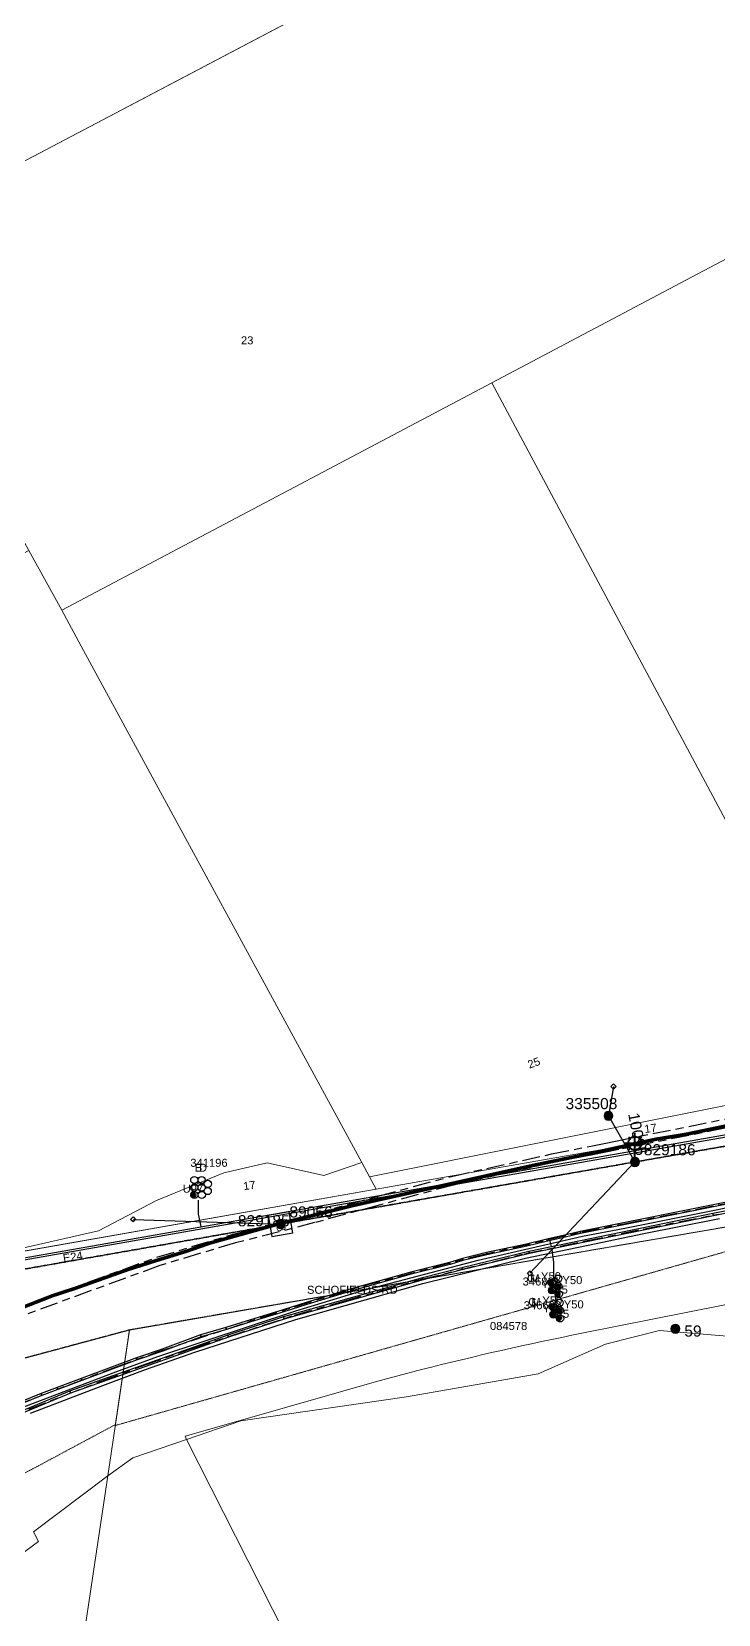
# Model space of a CAD drawing. Header units: metres. Extents: x 301589 to 305563, y 6268713 to 6270518.
# Drawn here: x 303573 to 303727.4, y 6269229.7 to 6269585.6 of the extents above; entities that cross this region are included whole.
import ezdxf
from ezdxf.enums import TextEntityAlignment as Align

# ---------------------------------------------------------------- set-up
doc = ezdxf.new("R2010")
doc.units = ezdxf.units.M
for name, pattern in [('Cable Exist OH', [1, 1, 0]), ('Cable Exist UG', [8.2, 4, -1.2, 1.8, -1.2]), ('HIDDEN', [0.375, 0.25, -0.125]), ('HIDDEN2', [0.1875, 0.125, -0.0625])]:
    doc.linetypes.add(name, pattern=pattern)
doc.layers.get('0').update_dxf_attribs({"color": 6})
for name, color, linetype in [('_User Miscellaneous12', 7, 'Continuous'), ('Duct_SP_EXT', 7, 'Continuous'), ('Equip_SP_HV_EXT', 7, 'Continuous'), ('Equip_SP_SL_EXT', 7, 'Continuous'), ('Mains_HV_EXT', 1, 'Continuous'), ('Mains_LV_EXT', 5, 'Continuous'), ('Mains_SL_EXT', 3, 'Continuous'), ('Mains_TR_EXT', 6, 'Continuous'), ('Services_SP_EXT', 7, 'Continuous'), ('SupportsOH_SP_TR_HV_LV_SL_EXT', 7, 'Continuous')]:
    doc.layers.add(name, color=color, linetype=linetype)
for name, color, linetype, lineweight in [('Cadastre Land Parcels_SP_EXT', 7, 'Continuous', 5), ('Cadastre Other Property_SP_EXT', 9, 'HIDDEN', 5), ('Cadastre Roads_SP_EXT', 9, 'Continuous', 5)]:
    doc.layers.add(name, color=color, linetype=linetype, lineweight=lineweight)
doc.styles.add('iecARIAL', font='arial.ttf', dxfattribs={"height": 2})
doc.styles.add('POLE_LABEL', font='arial.ttf')
doc.styles.get("Standard").update_dxf_attribs({"font": 'arial.ttf'})
doc.linetypes.add('Cable P UG', pattern='A,6,-0.5,["P",Standard,S=1.7,R=0,X=0.5,Y=-1],-2.9', length=9.4)

# ---------------------------------------------------------------- blocks, each defined once
blk = doc.blocks.new('DUCT_EXT')
blk.add_circle((0, 0.8), 0.8)
at = {"flags": 1}
blk.add_attdef('Z', (0, 0), '', height=0.2, dxfattribs=at)
at = {"flags": 9}
for tag, p in [('DUCT_CODE', (0, 0)), ('XSECT_TYPE', (0, -0.2)), ('STATE', (0, -0.6)), ('FB_REFERENCE', (0, -0.4)), ('NOTES', (0, -0.8))]:
    blk.add_attdef(tag, text='', height=0.2, dxfattribs=at).set_placement(p, align=Align.MIDDLE_LEFT)
blk = doc.blocks.new('SL_LANTERN_EXT')
at = {"lineweight": 40}
for p, q in [((-2.25, 4.22), (2.25, 4.22)), ((-1.46, 5.68), (-1.06, 5.28)), ((0, 1.97), (0, 6.47)), ((1.46, 5.68), (1.06, 5.28)), ((-1.46, 2.76), (-1.06, 3.16)), ((0, 0), (0, 2.72)), ((1.46, 2.76), (1.06, 3.16))]:
    blk.add_line(p, q, dxfattribs=at)
blk.add_circle((0, 4.22), 1.5, dxfattribs=at)
at = {"style": 'iecARIAL', "flags": 8}
blk.add_attdef('ASSET_NUM', (1.5, 1.5), '', height=2.5, dxfattribs=at)
for tag, p, height, flags in [('OPERATING_VOLTAGE', (0.98, -1.65), 0.2, 9), ('ORIENTATION', (0.98, -1.85), 0.2, 9), ('OWNED_BY', (0.98, -2.05), 0.2, 9), ('STATE', (0.98, -2.25), 0.2, 9), ('CONSTRUCTED_VOLTAGE', (0.98, -0.65), 0.2, 9), ('CONTROL_TYPE', (0.98, -0.85), 0.2, 9), ('LANTERN_PURPOSE', (0.98, -1.05), 0.2, 9), ('LANTERN_TYPE', (0.98, -1.25), 0.2, 9), ('NO_PHASES', (0.98, -1.45), 0.2, 9), ('USAGE', (0.98, -2.45), 0.2, 9), ('CEXIST', (0.98, -2.65), 0.2, 9), ('CNEW', (0.98, -2.85), 0.2, 9), ('CNUMBER', (0.98, -3.05), 0.2, 9), ('CREMOVE', (0.98, -3.25), 0.2, 9), ('CREPLACE', (0.98, -3.45), 0.2, 9), ('LKINGHEIGHT', (0.98, -3.65), 0.2, 9), ('LNUMBER', (2.18, -3.25), 2.5, 8), ('LBRACKET', (0.98, -3.85), 0.2, 9), ('LBRACKETVOCAB', (0.98, -4.05), 0.2, 9), ('LCATEGORY', (0.98, -4.25), 0.2, 9), ('LCHARGE1', (0.98, -4.45), 0.2, 9), ('LCHARGE1PERCENT', (0.98, -4.65), 0.2, 9), ('LCHARGE2', (0.98, -4.85), 0.2, 9), ('LCHARGE2PERCENT', (0.98, -5.05), 0.2, 9), ('LCHARGE3', (0.98, -5.25), 0.2, 9), ('LCHARGE3PERCENT', (0.98, -5.45), 0.2, 9), ('LEXIST', (0.98, -5.65), 0.2, 9), ('LLAMP', (0.98, -5.85), 0.2, 9), ('LLAMPVOCAB', (0.98, -6.05), 0.2, 9), ('LMAST', (0.98, -6.25), 0.2, 9), ('LMASTVOCAB', (0.98, -6.45), 0.2, 9), ('LNEW', (0.98, -6.65), 0.2, 9), ('LANTNUMBER', (0.98, -6.85), 0.2, 9), ('LOUTREACH', (0.98, -7.25), 0.2, 9), ('STREETNAME', (0.98, -9.25), 0.2, 9), ('SUBURB', (0.98, -9.45), 0.2, 1), ('LOUTREACHVOCAB', (0.98, -7.45), 0.2, 9), ('LRATECODE', (0.98, -7.65), 0.2, 9), ('LREMOVE', (0.98, -7.85), 0.2, 9), ('LREPLACE', (0.98, -8.05), 0.2, 9), ('LTYPE', (0.98, -8.25), 0.2, 9), ('LTYPEVOCAB', (0.98, -8.45), 0.2, 9), ('LEGEND', (0.98, -8.65), 0.2, 9), ('LOCATION', (0.98, -8.85), 0.2, 9), ('NOTES', (0.98, -9.05), 0.2, 9)]:
    blk.add_attdef(tag, p, '', height=height, dxfattribs=dict(flags=flags))
blk = doc.blocks.new('CCP_EXT')
blk.add_wipeout([(0, 0.57), (0.57, 0), (0, -0.57), (-0.57, 0)])
blk.add_lwpolyline([(-0.57, 0), (0, 0.57), (0.57, 0), (0, -0.57), (-0.57, 0)])
at = {"flags": 1}
blk.add_attdef('Z', (0, 0), '', height=0.2, dxfattribs=at)
at = {"flags": 9}
for tag, p in [('CCP_TYPE', (0, 0)), ('CONSTRUCTED_VOLTAGE', (0, -0.2)), ('OPERATING_VOLTAGE', (0, -0.6)), ('ORIENTATION', (0, -0.8)), ('OWNED_BY', (0, -1)), ('STATE', (0, -1.8)), ('NO_PHASES', (0, -0.4)), ('USAGE', (0, -1.2)), ('LEGEND', (0, -1.4)), ('LIFE_SUPPORT', (0, -1.6)), ('NOTES', (0, -2))]:
    blk.add_attdef(tag, text='', height=0.2, dxfattribs=at).set_placement(p, align=Align.MIDDLE_LEFT)
blk = doc.blocks.new('POLE_EXT')
blk.add_hatch(color=256).paths.add_polyline_path([(-1, 0, 1), (1, 0, 1)])
blk.add_lwpolyline([(-1, 0, 1), (1, 0, 1)], format="xyb", close=True)
for tag, height, flags, p in [('pNumber', 2.5, 8, (-17.84, 2.07)), ('OWNED_BY', 0.2, 9, (1.35, -0.4)), ('SPECIAL_USE', 0.2, 9, (1.35, -0.8)), ('STATE', 0.2, 9, (1.35, -1)), ('cLV', 0.2, 9, (1.35, -1.4)), ('hDepth', 0.2, 9, (1.35, -1.6)), ('hDia', 0.2, 9, (1.35, -1.8)), ('cHV', 0.2, 9, (1.35, -2)), ('cLinedev', 0.2, 9, (1.35, -3.4)), ('PARENT', 0.2, 9, (1.35, -0.6)), ('USAGE', 0.2, 9, (1.35, -1.2)), ('LBRACKET', 0.2, 9, (1.35, -2.2)), ('LExisting', 0.2, 9, (1.35, -2.4)), ('LANTNUMBER', 0.2, 9, (1.35, -2.6)), ('LOther', 0.2, 9, (1.35, -2.8)), ('LRemove', 0.2, 9, (1.35, -3)), ('LEGEND', 0.2, 9, (1.35, -3.2)), ('LOCATION', 0.2, 9, (1.35, -3.6)), ('pExisting', 0.2, 9, (1.35, -3.8)), ('pFooting', 0.2, 9, (1.35, -4.4)), ('pNew', 0.2, 9, (1.35, -4.6)), ('pRelocate', 0.2, 9, (1.35, -5)), ('pRemove', 0.2, 9, (1.35, -5.2)), ('pReplace', 0.2, 9, (1.35, -5.4)), ('pStay', 0.2, 9, (1.35, -5.6)), ('pType', 0.2, 9, (1.35, -5.8)), ('cspan', 0.2, 9, (1.35, -6)), ('STREETNAME', 0.2, 9, (1.35, -6.2)), ('SUBURB', 0.2, 9, (1.35, -6.4)), ('OPERATED_BY', 0.2, 9, (1.36, -7.01)), ('PFNUMBER', 0.2, 9, (1.35, -4)), ('NEWPFNUMBER', 0.2, 9, (1.35, -4.2)), ('NOTES', 0.2, 9, (1.35, -6.6)), ('MAINTAINED_BY', 0.2, 9, (1.36, -6.81))]:
    blk.add_attdef(tag, text='', height=height, dxfattribs=dict(flags=flags)).set_placement(p, align=Align.MIDDLE_LEFT)
at = {"style": 'POLE_LABEL'}
for tag, height, flags, p in [('STRUCTURE_PLANT_NUMBER', 0.2, 9, (1.35, 0.03)), ('ASSET_NUM', 2.5, 8, (2, 2)), ('STREET_CODE', 0.2, 9, (1.35, -0.2))]:
    blk.add_attdef(tag, text='', height=height, dxfattribs=dict(at, flags=flags)).set_placement(p, align=Align.MIDDLE_LEFT)
at = {"flags": 1}
blk.add_attdef('Z', (1.35, -7.33), '', height=0.2, dxfattribs=at)
blk = doc.blocks.new('HV_LOAD_BREAK_EXT')
blk.add_lwpolyline([(-2.4, -2.4), (2.4, -2.4), (2.4, 2.4), (-2.4, 2.4)], close=True)
at = {"insert": (-1.1, 0.99), "char_height": 2, "width": 2.9628, "attachment_point": 1}
blk.add_mtext('{\\Fisocp|c0;LB}', dxfattribs=at)
for tag, height, flags, p in [('STREET_CODE', 0.2, 9, (1.5, 0)), ('ASSET_NUM', 2.5, 8, (2, 2)), ('ACTUAL_STATUS', 0.2, 9, (1.5, -0.2)), ('CONSTRUCTED_VOLTAGE', 0.2, 9, (1.5, -0.4)), ('OPERATING_VOLTAGE', 0.2, 9, (1.5, -0.8)), ('ORIENTATION', 0.2, 9, (1.5, -1)), ('OWNED_BY', 0.2, 9, (1.5, -1.2)), ('OPERATED_BY', 0.2, 9, (1.5, -1.4)), ('STATE', 0.2, 9, (1.5, -1.8)), ('SWITCH_TYPE', 0.2, 9, (1.5, -2)), ('STREETNAME', 0.2, 9, (1.5, -2.8)), ('SUBURB', 0.2, 9, (1.5, -3)), ('Z', 0.2, 1, (1.5, -3.6)), ('NO_PHASES', 0.2, 9, (1.5, -0.6)), ('MAINTAINED_BY', 0.2, 9, (1.5, -1.6)), ('USAGE', 0.2, 9, (1.5, -2.2)), ('LEGEND', 0.2, 9, (1.5, -2.4)), ('LOCATION', 0.2, 9, (1.5, -2.6)), ('NOTES', 0.2, 9, (1.5, -3.2)), ('LABEL_ALIGNMENT', 0.2, 9, (1.5, -3.4))]:
    blk.add_attdef(tag, text='', height=height, dxfattribs=dict(flags=flags)).set_placement(p, align=Align.MIDDLE_LEFT)
blk = doc.blocks.new('CABLE_LARGE_EXT')
h = blk.add_hatch(color=256)
edge = h.paths.add_edge_path()
edge.add_arc((0, 0.55), 0.55, 0, 360)
blk.add_circle((0, 0.55), 0.55)
at = {"flags": 1}
blk.add_attdef('Z', (0, 0), '', height=0.2, dxfattribs=at)
at = {"flags": 9}
for tag, p in [('COND_CODE', (0, 0)), ('STATE', (0, -0.4)), ('XSECT_SIZE', (0, -0.6)), ('FB_REFERENCE', (0, -0.2)), ('NOTES', (0, -0.8))]:
    blk.add_attdef(tag, text='', height=0.2, dxfattribs=at).set_placement(p, align=Align.MIDDLE_LEFT)

msp = doc.modelspace()

# ---------------------------------------------------------------- linework, layer by layer
at = {"layer": '_User Miscellaneous12'}
for p, q in [((303650.772, 6269323.853), (303763.198, 6269343.575)), ((303650.855, 6269323.38), (303763.281, 6269343.102)), ((303765.551, 6269327.625), (303726.227, 6269319.831)), ((303765.643, 6269327.154), (303726.322, 6269319.36)), ((303650.772, 6269323.853), (303650.814, 6269323.617)), ((303650.855, 6269323.38), (303650.814, 6269323.617)), ((303732.268, 6269323.019), (303696.342, 6269315.791)), ((303732.36, 6269322.548), (303696.443, 6269315.322)), ((303726.227, 6269319.831), (303684.844, 6269311.327)), ((303726.322, 6269319.36), (303684.949, 6269310.859)), ((303726.227, 6269319.831), (303726.274, 6269319.595)), ((303726.322, 6269319.36), (303726.274, 6269319.595)), ((303696.342, 6269315.791), (303692.584, 6269314.94)), ((303696.443, 6269315.322), (303692.691, 6269314.473)), ((303696.342, 6269315.791), (303696.392, 6269315.557)), ((303696.443, 6269315.322), (303696.392, 6269315.557)), ((303684.294, 6269312.957), (303675.297, 6269311.044)), ((303684.401, 6269312.489), (303675.402, 6269310.575)), ((303688.897, 6269314.09), (303684.294, 6269312.957)), ((303684.294, 6269312.957), (303684.348, 6269312.723)), ((303684.401, 6269312.489), (303684.348, 6269312.723)), ((303689.009, 6269313.623), (303684.401, 6269312.489)), ((303692.584, 6269314.94), (303688.897, 6269314.09)), ((303688.897, 6269314.09), (303688.953, 6269313.856)), ((303689.009, 6269313.623), (303688.953, 6269313.856)), ((303692.691, 6269314.473), (303689.009, 6269313.623)), ((303692.584, 6269314.94), (303692.637, 6269314.707)), ((303692.691, 6269314.473), (303692.637, 6269314.707)), ((303666.994, 6269308.844), (303658.284, 6269306.649)), ((303667.125, 6269308.382), (303658.406, 6269306.185)), ((303669.901, 6269309.766), (303666.994, 6269308.844)), ((303666.994, 6269308.844), (303667.06, 6269308.613)), ((303667.125, 6269308.382), (303667.06, 6269308.613)), ((303670.029, 6269309.303), (303667.125, 6269308.382)), ((303675.297, 6269311.044), (303669.901, 6269309.766)), ((303669.901, 6269309.766), (303669.965, 6269309.534)), ((303670.029, 6269309.303), (303669.965, 6269309.534)), ((303675.402, 6269310.575), (303670.029, 6269309.303)), ((303675.297, 6269311.044), (303675.349, 6269310.81)), ((303675.402, 6269310.575), (303675.349, 6269310.81)), ((303684.844, 6269311.327), (303684.897, 6269311.093)), ((303684.949, 6269310.859), (303684.897, 6269311.093)), ((303660.957, 6269305.373), (303629.704, 6269296.586)), ((303661.082, 6269304.91), (303629.844, 6269296.126)), ((303650.77, 6269304.593), (303644.886, 6269302.892)), ((303658.284, 6269306.649), (303650.77, 6269304.593)), ((303650.77, 6269304.593), (303650.835, 6269304.362)), ((303650.9, 6269304.131), (303650.835, 6269304.362)), ((303658.406, 6269306.185), (303650.9, 6269304.131)), ((303658.284, 6269306.649), (303658.345, 6269306.417)), ((303658.406, 6269306.185), (303658.345, 6269306.417)), ((303669.747, 6269307.642), (303660.957, 6269305.373)), ((303660.957, 6269305.373), (303661.02, 6269305.141)), ((303661.082, 6269304.91), (303661.02, 6269305.141)), ((303669.864, 6269307.176), (303661.082, 6269304.91)), ((303669.747, 6269307.642), (303669.805, 6269307.409)), ((303669.864, 6269307.176), (303669.805, 6269307.409)), ((303644.886, 6269302.892), (303634.752, 6269299.844)), ((303645.022, 6269302.432), (303634.893, 6269299.386)), ((303644.886, 6269302.892), (303644.954, 6269302.662)), ((303645.022, 6269302.432), (303644.954, 6269302.662)), ((303650.9, 6269304.131), (303645.022, 6269302.432)), ((303629.579, 6269298.215), (303622.211, 6269295.948)), ((303629.721, 6269297.756), (303622.352, 6269295.489)), ((303634.752, 6269299.844), (303629.579, 6269298.215)), ((303629.579, 6269298.215), (303629.65, 6269297.985)), ((303629.721, 6269297.756), (303629.65, 6269297.985)), ((303634.893, 6269299.386), (303629.721, 6269297.756)), ((303634.752, 6269299.844), (303634.822, 6269299.615)), ((303634.893, 6269299.386), (303634.822, 6269299.615)), ((303616.685, 6269294.247), (303611.011, 6269292.545)), ((303616.825, 6269293.788), (303611.163, 6269292.09)), ((303622.211, 6269295.948), (303616.685, 6269294.247)), ((303616.685, 6269294.247), (303616.755, 6269294.018)), ((303616.825, 6269293.788), (303616.755, 6269294.018)), ((303622.352, 6269295.489), (303616.825, 6269293.788)), ((303629.704, 6269296.586), (303617.156, 6269292.474)), ((303629.844, 6269296.126), (303617.31, 6269292.019)), ((303622.211, 6269295.948), (303622.281, 6269295.718)), ((303622.352, 6269295.489), (303622.281, 6269295.718)), ((303629.704, 6269296.586), (303629.774, 6269296.356)), ((303629.844, 6269296.126), (303629.774, 6269296.356)), ((303617.156, 6269292.474), (303581.579, 6269279.93)), ((303617.31, 6269292.019), (303581.752, 6269279.482)), ((303611.011, 6269292.545), (303602.362, 6269289.355)), ((303611.163, 6269292.09), (303602.524, 6269288.903)), ((303611.011, 6269292.545), (303611.087, 6269292.317)), ((303611.163, 6269292.09), (303611.087, 6269292.317)), ((303617.156, 6269292.474), (303617.233, 6269292.246)), ((303617.31, 6269292.019), (303617.233, 6269292.246)), ((303596.623, 6269287.371), (303584.149, 6269282.764)), ((303596.785, 6269286.919), (303584.318, 6269282.315)), ((303602.362, 6269289.355), (303596.623, 6269287.371)), ((303596.623, 6269287.371), (303596.704, 6269287.145)), ((303596.785, 6269286.919), (303596.704, 6269287.145)), ((303602.524, 6269288.903), (303596.785, 6269286.919)), ((303602.362, 6269289.355), (303602.443, 6269289.129)), ((303602.524, 6269288.903), (303602.443, 6269289.129)), ((303581.579, 6269279.93), (303556.347, 6269269.369)), ((303581.752, 6269279.482), (303556.537, 6269268.928)), ((303578.764, 6269280.71), (303575.149, 6269279.363)), ((303578.934, 6269280.26), (303575.323, 6269278.915)), ((303584.149, 6269282.764), (303578.764, 6269280.71)), ((303578.764, 6269280.71), (303578.849, 6269280.485)), ((303578.934, 6269280.26), (303578.849, 6269280.485)), ((303584.318, 6269282.315), (303578.934, 6269280.26)), ((303581.579, 6269279.93), (303581.665, 6269279.706)), ((303581.752, 6269279.482), (303581.665, 6269279.706)), ((303584.149, 6269282.764), (303584.234, 6269282.54)), ((303584.318, 6269282.315), (303584.234, 6269282.54)), ((303575.149, 6269279.363), (303568.344, 6269276.598)), ((303575.323, 6269278.915), (303568.524, 6269276.153)), ((303575.149, 6269279.363), (303575.236, 6269279.139)), ((303575.323, 6269278.915), (303575.236, 6269279.139))]:
    msp.add_line(p, q, dxfattribs=at)
at = {"layer": 'Cadastre Land Parcels_SP_EXT', "linetype": 'Continuous'}
for points in [[(303650.567, 6269598.255), (303625.479, 6269645.252), (303688.872, 6269678.653), (303684.936, 6269686.035), (303672.874, 6269708.651), (303661.49, 6269729.995), (303482.335, 6269635.591), (303496.674, 6269608.96), (303515.633, 6269573.686), (303534.431, 6269538.082), (303534.845, 6269537.284), (303650.567, 6269598.255)], [(303757.687, 6269549.627), (303713.943, 6269631.646), (303534.845, 6269537.284), (303553.317, 6269503.545), (303572.311, 6269469.123), (303572.388, 6269468.983), (303579.812, 6269455.527), (303676.484, 6269506.689), (303757.687, 6269549.627)], [(303825.298, 6269365.231), (303845.664, 6269367.798), (303849.804, 6269376.824), (303757.687, 6269549.627), (303676.484, 6269506.689), (303707.407, 6269448.863), (303755.375, 6269359.17), (303760.47, 6269359.632), (303765.768, 6269353.254), (303825.298, 6269365.231)], [(303760.083, 6269350.365), (303755.375, 6269359.17), (303707.407, 6269448.863), (303676.484, 6269506.689), (303579.812, 6269455.527), (303584.72, 6269446.485), (303647.248, 6269331.316), (303648.996, 6269328.098), (303760.083, 6269350.365)], [(303584.72, 6269446.485), (303579.812, 6269455.527), (303572.388, 6269468.983), (303483.051, 6269421.889), (303514.705, 6269362.501), (303544.645, 6269306.716), (303556.029, 6269308.713), (303588.086, 6269315.919), (303601.103, 6269322.772), (303616.263, 6269328.985), (303626.025, 6269331.211), (303638.707, 6269328.369), (303647.248, 6269331.316), (303584.72, 6269446.485)], [(303762.946, 6269345.013), (303760.083, 6269350.365), (303648.996, 6269328.098), (303650.52, 6269325.291), (303762.946, 6269345.013)], [(303626.025, 6269331.211), (303616.263, 6269328.985), (303601.103, 6269322.772), (303588.086, 6269315.919), (303556.029, 6269308.713), (303650.52, 6269325.291), (303648.996, 6269328.098), (303647.248, 6269331.316), (303638.707, 6269328.369), (303626.025, 6269331.211)], [(303573.423, 6269248.264), (303590.147, 6269260.847), (303595.061, 6269293.627), (303546.381, 6269280.561), (303503.638, 6269258.066), (303470.687, 6269236.269), (303451.74, 6269223.736), (303361.81, 6269160.915), (303377.309, 6269131.091), (303418.417, 6269159.478), (303461.132, 6269156.289), (303508.871, 6269185.38), (303512.733, 6269208.504), (303522.718, 6269222.878), (303537.483, 6269233.123), (303563.872, 6269247.223), (303568.329, 6269241.513), (303574.613, 6269246.077), (303573.423, 6269248.264)]]:
    msp.add_lwpolyline(points, close=True, dxfattribs=at)
for points in [[(303776.982, 6269325.11), (303595.061, 6269293.627), (303590.147, 6269260.847), (303595.773, 6269264.936), (303595.773, 6269264.936), (303607.876, 6269269.063), (303607.537, 6269269.792), (303650.909, 6269282.158), (303660.686, 6269284.742), (303662.928, 6269285.31), (303665.173, 6269285.87), (303667.419, 6269286.424), (303669.667, 6269286.969), (303671.916, 6269287.506), (303674.168, 6269288.036), (303676.421, 6269288.559), (303678.676, 6269289.073), (303680.933, 6269289.58), (303683.191, 6269290.08), (303685.451, 6269290.572), (303687.713, 6269291.057), (303689.976, 6269291.533), (303692.242, 6269292.002), (303694.508, 6269292.464), (303696.776, 6269292.917), (303839.748, 6269321.275)], [(303839.748, 6269321.275), (303696.776, 6269292.917), (303694.508, 6269292.464), (303692.242, 6269292.002), (303689.976, 6269291.533), (303687.713, 6269291.057), (303685.451, 6269290.572), (303683.191, 6269290.08), (303680.933, 6269289.58), (303678.676, 6269289.073), (303676.421, 6269288.559), (303674.168, 6269288.036), (303671.916, 6269287.506), (303669.667, 6269286.969), (303667.419, 6269286.424), (303665.173, 6269285.87), (303662.928, 6269285.31), (303660.686, 6269284.742), (303650.909, 6269282.158), (303607.537, 6269269.792), (303607.876, 6269269.063), (303620.095, 6269273.229), (303657.32, 6269278.658), (303686.956, 6269283.787), (303702.062, 6269290.438), (303714.237, 6269293.555), (303733.879, 6269291.907)], [(303733.879, 6269291.907), (303714.237, 6269293.555), (303702.062, 6269290.438), (303686.956, 6269283.787), (303657.32, 6269278.658), (303620.095, 6269273.229), (303607.876, 6269269.063), (303646.563, 6269192.744)], [(303646.563, 6269192.744), (303607.876, 6269269.063), (303595.773, 6269264.936), (303590.147, 6269260.847), (303573.569, 6269150.266)], [(303557.457, 6269042.792), (303573.569, 6269150.266), (303590.147, 6269260.847), (303590.147, 6269260.847), (303573.423, 6269248.264), (303574.613, 6269246.077), (303568.329, 6269241.513)]]:
    msp.add_lwpolyline(points, dxfattribs=at)
at = {"layer": 'Cadastre Other Property_SP_EXT', "linetype": 'HIDDEN2'}
msp.add_lwpolyline([(303361.871, 6269160.959), (303372.799, 6269140.006), (303456.363, 6269197.778), (303462.574, 6269196.226), (303489.94, 6269199.29), (303490.612, 6269204.522), (303511.956, 6269227.962), (303523.777, 6269237.203), (303573.528, 6269262.553), (303591.862, 6269272.383), (303595.04, 6269293.712), (303546.387, 6269280.653), (303502.815, 6269257.594), (303470.551, 6269236.271), (303451.751, 6269223.834), (303361.871, 6269160.959)], close=True, dxfattribs=at)
at = {"layer": 'Duct_SP_EXT'}
for p, q in [((303650.772, 6269323.853), (303763.198, 6269343.575)), ((303650.855, 6269323.38), (303763.281, 6269343.102)), ((303765.551, 6269327.625), (303726.227, 6269319.831)), ((303765.643, 6269327.154), (303726.322, 6269319.36)), ((303650.772, 6269323.853), (303650.814, 6269323.617)), ((303650.855, 6269323.38), (303650.814, 6269323.617)), ((303732.268, 6269323.019), (303696.342, 6269315.791)), ((303732.36, 6269322.548), (303696.443, 6269315.322)), ((303726.227, 6269319.831), (303684.844, 6269311.327)), ((303726.322, 6269319.36), (303684.949, 6269310.859)), ((303726.227, 6269319.831), (303726.274, 6269319.595)), ((303726.322, 6269319.36), (303726.274, 6269319.595)), ((303696.342, 6269315.791), (303692.584, 6269314.94)), ((303696.443, 6269315.322), (303692.691, 6269314.473)), ((303696.342, 6269315.791), (303696.392, 6269315.557)), ((303696.443, 6269315.322), (303696.392, 6269315.557)), ((303684.294, 6269312.957), (303675.297, 6269311.044)), ((303684.401, 6269312.489), (303675.402, 6269310.575)), ((303688.897, 6269314.09), (303684.294, 6269312.957)), ((303684.294, 6269312.957), (303684.348, 6269312.723)), ((303684.401, 6269312.489), (303684.348, 6269312.723)), ((303689.009, 6269313.623), (303684.401, 6269312.489)), ((303692.584, 6269314.94), (303688.897, 6269314.09)), ((303688.897, 6269314.09), (303688.953, 6269313.856)), ((303689.009, 6269313.623), (303688.953, 6269313.856)), ((303692.691, 6269314.473), (303689.009, 6269313.623)), ((303692.584, 6269314.94), (303692.637, 6269314.707)), ((303692.691, 6269314.473), (303692.637, 6269314.707)), ((303666.994, 6269308.844), (303658.284, 6269306.649)), ((303667.125, 6269308.382), (303658.406, 6269306.185)), ((303669.901, 6269309.766), (303666.994, 6269308.844)), ((303666.994, 6269308.844), (303667.06, 6269308.613)), ((303667.125, 6269308.382), (303667.06, 6269308.613)), ((303670.029, 6269309.303), (303667.125, 6269308.382)), ((303675.297, 6269311.044), (303669.901, 6269309.766)), ((303669.901, 6269309.766), (303669.965, 6269309.534)), ((303670.029, 6269309.303), (303669.965, 6269309.534)), ((303675.402, 6269310.575), (303670.029, 6269309.303)), ((303675.297, 6269311.044), (303675.349, 6269310.81)), ((303675.402, 6269310.575), (303675.349, 6269310.81)), ((303684.844, 6269311.327), (303684.897, 6269311.093)), ((303684.949, 6269310.859), (303684.897, 6269311.093)), ((303660.957, 6269305.373), (303629.704, 6269296.586)), ((303661.082, 6269304.91), (303629.844, 6269296.126)), ((303650.77, 6269304.593), (303644.886, 6269302.892)), ((303658.284, 6269306.649), (303650.77, 6269304.593)), ((303650.77, 6269304.593), (303650.835, 6269304.362)), ((303650.9, 6269304.131), (303650.835, 6269304.362)), ((303658.406, 6269306.185), (303650.9, 6269304.131)), ((303658.284, 6269306.649), (303658.345, 6269306.417)), ((303658.406, 6269306.185), (303658.345, 6269306.417)), ((303669.747, 6269307.642), (303660.957, 6269305.373)), ((303660.957, 6269305.373), (303661.02, 6269305.141)), ((303661.082, 6269304.91), (303661.02, 6269305.141)), ((303669.864, 6269307.176), (303661.082, 6269304.91)), ((303669.747, 6269307.642), (303669.805, 6269307.409)), ((303669.864, 6269307.176), (303669.805, 6269307.409)), ((303644.886, 6269302.892), (303634.752, 6269299.844)), ((303645.022, 6269302.432), (303634.893, 6269299.386)), ((303644.886, 6269302.892), (303644.954, 6269302.662)), ((303645.022, 6269302.432), (303644.954, 6269302.662)), ((303650.9, 6269304.131), (303645.022, 6269302.432)), ((303629.579, 6269298.215), (303622.211, 6269295.948)), ((303629.721, 6269297.756), (303622.352, 6269295.489)), ((303634.752, 6269299.844), (303629.579, 6269298.215)), ((303629.579, 6269298.215), (303629.65, 6269297.985)), ((303629.721, 6269297.756), (303629.65, 6269297.985)), ((303634.893, 6269299.386), (303629.721, 6269297.756)), ((303634.752, 6269299.844), (303634.822, 6269299.615)), ((303634.893, 6269299.386), (303634.822, 6269299.615)), ((303616.685, 6269294.247), (303611.011, 6269292.545)), ((303616.825, 6269293.788), (303611.163, 6269292.09)), ((303622.211, 6269295.948), (303616.685, 6269294.247)), ((303616.685, 6269294.247), (303616.755, 6269294.018)), ((303616.825, 6269293.788), (303616.755, 6269294.018)), ((303622.352, 6269295.489), (303616.825, 6269293.788)), ((303629.704, 6269296.586), (303617.156, 6269292.474)), ((303629.844, 6269296.126), (303617.31, 6269292.019)), ((303622.211, 6269295.948), (303622.281, 6269295.718)), ((303622.352, 6269295.489), (303622.281, 6269295.718)), ((303629.704, 6269296.586), (303629.774, 6269296.356)), ((303629.844, 6269296.126), (303629.774, 6269296.356)), ((303617.156, 6269292.474), (303581.579, 6269279.93)), ((303617.31, 6269292.019), (303581.752, 6269279.482)), ((303611.011, 6269292.545), (303602.362, 6269289.355)), ((303611.163, 6269292.09), (303602.524, 6269288.903)), ((303611.011, 6269292.545), (303611.087, 6269292.317)), ((303611.163, 6269292.09), (303611.087, 6269292.317)), ((303617.156, 6269292.474), (303617.233, 6269292.246)), ((303617.31, 6269292.019), (303617.233, 6269292.246)), ((303596.623, 6269287.371), (303584.149, 6269282.764)), ((303596.785, 6269286.919), (303584.318, 6269282.315)), ((303602.362, 6269289.355), (303596.623, 6269287.371)), ((303596.623, 6269287.371), (303596.704, 6269287.145)), ((303596.785, 6269286.919), (303596.704, 6269287.145)), ((303602.524, 6269288.903), (303596.785, 6269286.919)), ((303602.362, 6269289.355), (303602.443, 6269289.129)), ((303602.524, 6269288.903), (303602.443, 6269289.129)), ((303581.579, 6269279.93), (303556.347, 6269269.369)), ((303581.752, 6269279.482), (303556.537, 6269268.928)), ((303578.764, 6269280.71), (303575.149, 6269279.363)), ((303578.934, 6269280.26), (303575.323, 6269278.915)), ((303584.149, 6269282.764), (303578.764, 6269280.71)), ((303578.764, 6269280.71), (303578.849, 6269280.485)), ((303578.934, 6269280.26), (303578.849, 6269280.485)), ((303584.318, 6269282.315), (303578.934, 6269280.26)), ((303581.579, 6269279.93), (303581.665, 6269279.706)), ((303581.752, 6269279.482), (303581.665, 6269279.706)), ((303584.149, 6269282.764), (303584.234, 6269282.54)), ((303584.318, 6269282.315), (303584.234, 6269282.54)), ((303575.149, 6269279.363), (303568.344, 6269276.598)), ((303575.323, 6269278.915), (303568.524, 6269276.153)), ((303575.149, 6269279.363), (303575.236, 6269279.139)), ((303575.323, 6269278.915), (303575.236, 6269279.139))]:
    msp.add_line(p, q, dxfattribs=at)
for points in [[(303610.504, 6269322.824), (303610.504, 6269319.668), (303611.069, 6269316.923)], [(303610.504, 6269322.824), (303610.504, 6269319.668), (303611.069, 6269316.923)], [(303689.898, 6269312.43), (303689.653, 6269313.622)], [(303690.448, 6269305.28), (303690.448, 6269308.886), (303690.063, 6269311.685)], [(303690.88, 6269299.742), (303690.884, 6269301.113)]]:
    msp.add_lwpolyline(points, dxfattribs=at)
at = {"layer": 'Mains_LV_EXT', "linetype": 'Cable Exist OH'}
for points in [[(303789.7, 6269345.658), (303708.688, 6269331.441)], [(303708.688, 6269331.441), (303628.993, 6269317.461)]]:
    msp.add_lwpolyline(points, dxfattribs=at)
at = {"layer": 'Mains_SL_EXT', "linetype": 'Cable Exist OH'}
msp.add_lwpolyline([(303708.688, 6269331.441), (303789.7, 6269345.658), (303863.998, 6269358.705)], dxfattribs=at)

# ---------------------------------------------------------------- block references
at = {"layer": 'Duct_SP_EXT'}
for name, p, rotation in [('DUCT_EXT', (303608.793, 6269327.38), 270.0475878479008), ('DUCT_EXT', (303608.795, 6269325.689), 270.0475878479008), ('DUCT_EXT', (303610.452, 6269325.69), 270.0475878479008), ('DUCT_EXT', (303610.459, 6269327.373), 270.0475878479008), ('DUCT_EXT', (303611.85, 6269326.516), 270.0475878479008), ('DUCT_EXT', (303608.821, 6269324.023), 270.0475878479008), ('CABLE_LARGE_EXT', (303608.821, 6269324.023), 269.9673900137666), ('DUCT_EXT', (303610.496, 6269324.024), 270.0475878479008), ('DUCT_EXT', (303611.834, 6269324.892), 270.0475878479008), ('DUCT_EXT', (303689.136, 6269304.283), 269.9999999999998), ('DUCT_EXT', (303690.647, 6269305.215), 269.9999999999998), ('DUCT_EXT', (303689.242, 6269302.583), 269.9999999999998), ('DUCT_EXT', (303690.677, 6269303.504), 269.9999999999998), ('DUCT_EXT', (303690.767, 6269301.716), 269.9999999999998), ('DUCT_EXT', (303689.439, 6269298.829), 269.9999999999998), ('DUCT_EXT', (303689.546, 6269297.128), 269.9999999999998), ('DUCT_EXT', (303690.95, 6269299.761), 269.9999999999998), ('DUCT_EXT', (303690.98, 6269298.049), 269.9999999999998), ('DUCT_EXT', (303691.07, 6269296.262), 269.9999999999998)]:
    msp.add_blockref(name, p, dxfattribs=dict(at, rotation=rotation))
for p in [(303689.82, 6269303.681), (303689.957, 6269301.996), (303691.288, 6269301.212), (303691.349, 6269302.912), (303690.123, 6269298.227), (303690.261, 6269296.542), (303691.653, 6269297.457), (303691.592, 6269295.758)]:
    msp.add_blockref('CABLE_LARGE_EXT', p, dxfattribs=at)
at = {"layer": 'Equip_SP_HV_EXT'}
ref = msp.add_blockref('HV_LOAD_BREAK_EXT', (303628.993, 6269317.461), dxfattribs=dict(at, rotation=279.807124891496))
ref.add_attrib('ASSET_NUM', '89056', dxfattribs={"layer": '0', "height": 2.5}).set_placement((303630.993, 6269318.211), align=Align.BOTTOM_LEFT)
at = {"layer": 'Equip_SP_SL_EXT'}
ref = msp.add_blockref('SL_LANTERN_EXT', (303708.688, 6269331.441), dxfattribs=at)
ref.add_attrib('ASSET_NUM', '10095', dxfattribs={"layer": '0', "height": 2.5, "rotation": 280.71699, "style": 'iecARIAL'}).set_placement((303710.188, 6269332.941), align=Align.MIDDLE_RIGHT)
at = {"layer": 'SupportsOH_SP_TR_HV_LV_SL_EXT'}
ref = msp.add_blockref('POLE_EXT', (303702.74, 6269341.817), dxfattribs=at)
ref.add_attrib('ASSET_NUM', '335508', dxfattribs={"layer": '0', "height": 2.5, "style": 'POLE_LABEL'}).set_placement((303704.74, 6269342.567), align=Align.BOTTOM_RIGHT)
ref = msp.add_blockref('POLE_EXT', (303708.688, 6269331.441), dxfattribs=at)
ref.add_attrib('ASSET_NUM', '829186', dxfattribs={"layer": '0', "height": 2.5, "style": 'POLE_LABEL'}).set_placement((303710.688, 6269332.191), align=Align.BOTTOM_LEFT)
ref = msp.add_blockref('POLE_EXT', (303629.054, 6269317.472), dxfattribs=at)
ref.add_attrib('ASSET_NUM', '829185', dxfattribs={"layer": '0', "height": 2.5, "style": 'POLE_LABEL'}).set_placement((303631.054, 6269318.222), align=Align.MIDDLE_RIGHT)
ref = msp.add_blockref('POLE_EXT', (303717.797, 6269293.922), dxfattribs=at)
ref.add_attrib('ASSET_NUM', '59', dxfattribs={"layer": '0', "height": 2.5, "style": 'POLE_LABEL'}).set_placement((303719.797, 6269294.672), align=Align.TOP_LEFT)

# ---------------------------------------------------------------- texts
at = {"layer": 'Cadastre Other Property_SP_EXT'}
msp.add_text('084578', height=1.8, dxfattribs=at).set_placement((303676.097, 6269293.656))
at = {"layer": 'Cadastre Roads_SP_EXT'}
msp.add_text('SCHOFIELDS RD', height=1.8, dxfattribs=at).set_placement((303634.947, 6269301.797))
at = {"layer": 'Defpoints'}
msp.add_text('23', height=1.8, dxfattribs=at).set_placement((303620.098, 6269515.303))
for s, rotation, p in [('25', 20.39488, (303684.966, 6269352.401)), ('17', 7.35137, (303710.924, 6269337.942)), ('17', 7.47574, (303620.722, 6269325.093))]:
    msp.add_text(s, height=1.8, rotation=rotation, dxfattribs=at).set_placement(p)
at = {"layer": 'Duct_SP_EXT'}
for s, p in [('341196', (303608.72, 6269330.352)), ('B', (303609.726, 6269329.265)), ('D', (303610.663, 6269329.248)), ('U97', (303607.002, 6269324.526)), ('346831', (303683.449, 6269303.661)), ('C', (303684.441, 6269304.405)), ('M', (303685.15, 6269304.405)), ('Y50', (303687.567, 6269304.853)), ('Y50', (303687.659, 6269303.077)), ('Y50', (303692.384, 6269303.974)), ('C', (303684.7, 6269299.068)), ('M', (303685.408, 6269299.068)), ('Y50', (303687.87, 6269299.399)), ('Z45', (303689.271, 6269301.854)), ('346690', (303683.708, 6269298.325)), ('Y50', (303687.962, 6269297.622)), ('Z45', (303689.575, 6269296.399)), ('Y50', (303692.688, 6269298.52))]:
    msp.add_text(s, height=1.8, dxfattribs=at).set_placement(p)
at = {"layer": 'Mains_LV_EXT'}
msp.add_text('E24', height=1.8, rotation=8.8553, dxfattribs=at).set_placement((303580.223, 6269308.894))

# ---------------------------------------------------------------- next in the draw order: block references
at = {"layer": 'Services_SP_EXT'}
for p in [(303703.877, 6269348.416), (303595.84, 6269318.514), (303685.09, 6269306.411)]:
    msp.add_blockref('CCP_EXT', p, dxfattribs=at)

# ---------------------------------------------------------------- next in the draw order: block references
for p in [(303703.877, 6269348.416), (303595.84, 6269318.514), (303685.09, 6269306.411)]:
    msp.add_blockref('CCP_EXT', p, dxfattribs=at)

# ---------------------------------------------------------------- next in the draw order: linework, layer by layer
at = {"layer": '_User Miscellaneous12'}
for p, q in [((303544.899, 6269305.278), (303650.772, 6269323.853)), ((303544.982, 6269304.806), (303650.855, 6269323.38)), ((303684.844, 6269311.327), (303669.747, 6269307.642)), ((303684.949, 6269310.859), (303669.864, 6269307.176))]:
    msp.add_line(p, q, dxfattribs=at)
at = {"layer": '_User Miscellaneous12', "const_width": 0.8}
msp.add_lwpolyline([(303569.171, 6269298.01), (303577.758, 6269301.375), (303582.922, 6269303.057), (303594.711, 6269307.254), (303600.851, 6269309.208), (303607.813, 6269311.355), (303613.152, 6269313.211), (303628.933, 6269317.608), (303637.347, 6269319.652), (303644.947, 6269321.567), (303667.49, 6269326.586), (303680.322, 6269329.444), (303685.805, 6269330.669), (303698.754, 6269333.352), (303713.301, 6269336.536), (303720.218, 6269337.668), (303740.818, 6269341.963)], dxfattribs=at)
at = {"layer": 'Cadastre Other Property_SP_EXT', "linetype": 'HIDDEN2'}
msp.add_lwpolyline([(303595.023, 6269293.707), (303591.83, 6269272.17), (303752.641, 6269317.984), (303776.489, 6269321.646), (303776.982, 6269325.059), (303595.023, 6269293.707)], close=True, dxfattribs=at)
at = {"layer": 'Cadastre Roads_SP_EXT', "linetype": 'Continuous'}
msp.add_lwpolyline([(303864.027, 6269340.151), (303860.908, 6269351.066), (303857.874, 6269361.684), (303762.946, 6269345.013), (303650.52, 6269325.291), (303544.645, 6269306.716), (303533.372, 6269304.717), (303458.214, 6269252.122), (303464.005, 6269244.762), (303470.687, 6269236.269), (303503.638, 6269258.066), (303546.381, 6269280.561), (303595.062, 6269293.627), (303776.982, 6269325.11), (303864.027, 6269340.151)], close=True, dxfattribs=at)
at = {"layer": 'Duct_SP_EXT'}
for p, q in [((303544.899, 6269305.278), (303650.772, 6269323.853)), ((303544.982, 6269304.806), (303650.855, 6269323.38)), ((303684.844, 6269311.327), (303669.747, 6269307.642)), ((303684.949, 6269310.859), (303669.864, 6269307.176))]:
    msp.add_line(p, q, dxfattribs=at)
at = {"layer": 'Mains_HV_EXT', "linetype": 'Cable Exist UG'}
for points in [[(303570.363, 6269298.75), (303601.216, 6269310.04), (303618.359, 6269315.191), (303636.147, 6269319.726), (303650.981, 6269323.747), (303650.981, 6269323.747), (303667.417, 6269328.201), (303689.91, 6269333.239), (303698.81, 6269335.023), (303701.757, 6269335.614), (303704.698, 6269336.204), (303704.698, 6269336.204), (303760.661, 6269347.422), (303785.349, 6269351.784), (303824.062, 6269359.883), (303828.426, 6269360.586), (303828.426, 6269360.586), (303849.049, 6269363.185), (303854.376, 6269374.799), (303850.785, 6269381.36), (303850.785, 6269381.36), (303834.976, 6269411.017), (303834.922, 6269413.119)], [(303761.032, 6269345.456), (303705.091, 6269334.243), (303702.151, 6269333.653), (303699.203, 6269333.062), (303690.325, 6269331.283), (303667.897, 6269326.259), (303651.505, 6269321.816), (303636.656, 6269317.792), (303618.894, 6269313.263), (303601.848, 6269308.142), (303571.089, 6269296.886)]]:
    msp.add_lwpolyline(points, dxfattribs=at)
at = {"layer": 'Mains_HV_EXT', "linetype": 'Cable P UG'}
for points in [[(303566.531, 6269274.557), (303591.996, 6269284.282), (303601.424, 6269287.706), (303632.473, 6269297.946), (303647.721, 6269302.591), (303673.449, 6269309.352), (303696.922, 6269314.751), (303706.451, 6269316.581), (303734.754, 6269322.223), (303749.372, 6269325.137), (303783.55, 6269331.766), (303796.526, 6269334.399), (303832.383, 6269341.401), (303851.558, 6269344.832), (303895.347, 6269352.866), (303907.797, 6269354.463), (303913.144, 6269355.362), (303943.478, 6269361.429), (303954.806, 6269363.639), (303995.235, 6269371.583), (304033.12, 6269379.01)], [(303572.786, 6269274.913), (303589.019, 6269281.198), (303598.659, 6269284.798), (303609.7, 6269288.641), (303632.469, 6269296.027), (303643.51, 6269299.199), (303660.971, 6269304.084), (303684.101, 6269309.82), (303697.772, 6269312.689), (303710.722, 6269315.377), (303727.706, 6269318.737)]]:
    msp.add_lwpolyline(points, dxfattribs=at)
at = {"layer": 'Mains_HV_EXT', "linetype": 'Cable Exist OH'}
for points in [[(303628.993, 6269317.461), (303863.998, 6269358.705)], [(303411.095, 6269214.453), (303456.8, 6269246.258), (303534.94, 6269300.941), (303628.993, 6269317.461)]]:
    msp.add_lwpolyline(points, dxfattribs=at)
at = {"layer": 'Mains_LV_EXT', "linetype": 'Cable Exist OH'}
msp.add_lwpolyline([(303628.993, 6269317.461), (303534.94, 6269300.941), (303456.8, 6269246.258)], dxfattribs=at)
at = {"layer": 'Mains_TR_EXT', "linetype": 'Cable Exist UG'}
for points in [[(303566.168, 6269275.488), (303591.647, 6269285.22), (303601.096, 6269288.651), (303632.17, 6269298.899), (303647.449, 6269303.554), (303673.21, 6269310.323), (303696.715, 6269315.729), (303706.258, 6269317.563), (303734.559, 6269323.204), (303749.179, 6269326.118), (303783.355, 6269332.747), (303796.33, 6269335.379), (303832.199, 6269342.384), (303851.379, 6269345.816), (303895.193, 6269353.854), (303907.651, 6269355.453), (303912.963, 6269356.346), (303943.284, 6269362.41), (303954.614, 6269364.62), (303995.043, 6269372.565), (304032.933, 6269379.992)], [(303572.407, 6269275.838), (303588.663, 6269282.133), (303598.319, 6269285.739), (303609.381, 6269289.589), (303632.176, 6269296.984), (303643.238, 6269300.162), (303660.716, 6269305.051), (303683.878, 6269310.795), (303697.568, 6269313.668), (303710.524, 6269316.357), (303727.513, 6269319.718)]]:
    msp.add_lwpolyline(points, dxfattribs=at)
at = {"layer": 'Services_SP_EXT'}
for points in [[(303703.877, 6269348.416), (303702.74, 6269341.817), (303708.688, 6269331.441)], [(303685.09, 6269306.411), (303708.688, 6269331.441)], [(303595.84, 6269318.514), (303628.993, 6269317.461)]]:
    msp.add_lwpolyline(points, dxfattribs=at)

doc.saveas('drawing.dxf')
